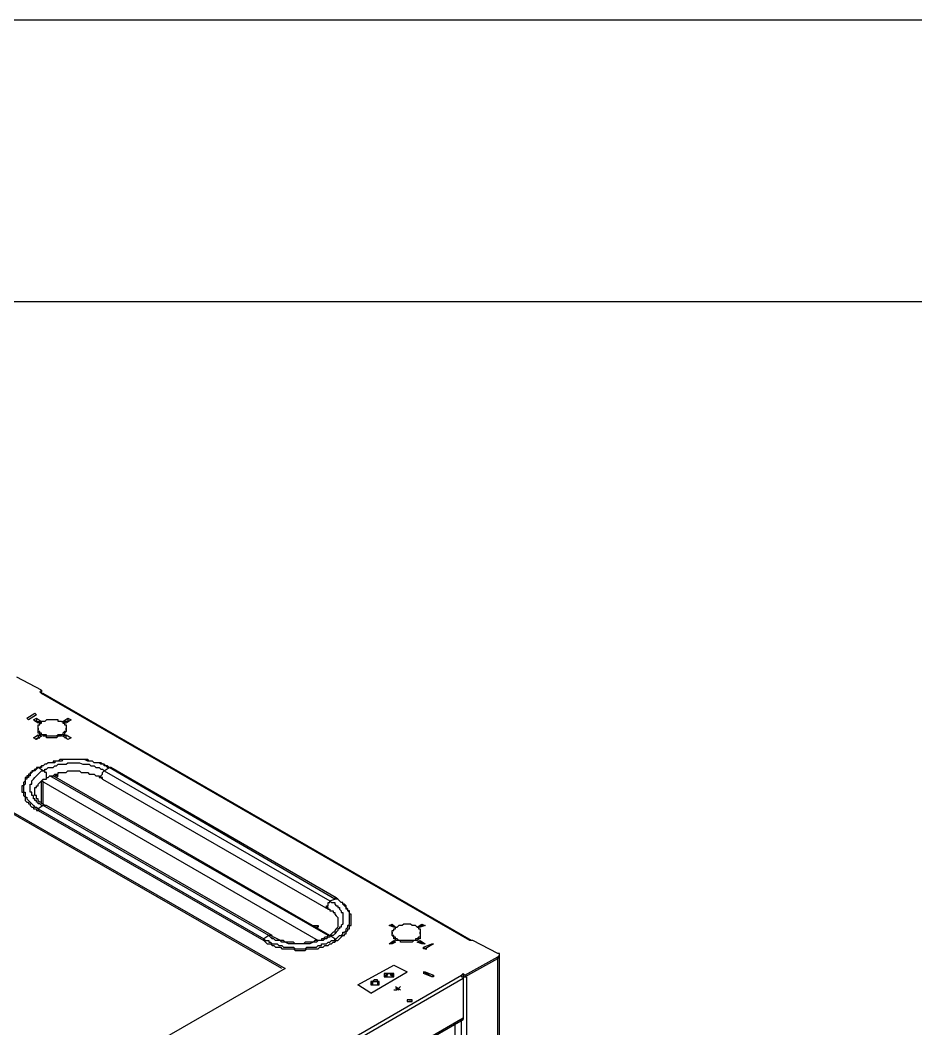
# Model space of a CAD drawing. Header units: millimetres. Extents: x 929 to 1725, y 58 to 532.
# Drawn here: x 1048.6 to 1112.2, y 217.9 to 289.6 of the extents above; entities that cross this region are included whole.
import ezdxf

# ---------------------------------------------------------------- set-up
doc = ezdxf.new("R2010")
doc.units = ezdxf.units.MM
doc.header["$MEASUREMENT"] = 0
doc.layers.add('TT-TABL-LIN1', color=4, linetype='CONTINUOUS')
doc.layers.add('TT-WIRE-EQPM', color=6, linetype='CONTINUOUS')

msp = doc.modelspace()

# ---------------------------------------------------------------- linework, layer by layer
at = {"layer": 'TT-TABL-LIN1'}
for points in [[(1724.72458, 289.62535), (928.72458, 289.62535)], [(1724.72458, 269.61123), (928.72458, 269.61123)]]:
    msp.add_lwpolyline(points, dxfattribs=at)
at = {"layer": 'TT-WIRE-EQPM', "linetype": 'Continuous'}
for points in [[(1050.09673, 241.98941), (1048.34111, 242.92575)], [(1049.97969, 241.87237), (1050.09673, 241.98941)], [(1050.09673, 241.75533), (1050.09673, 241.75533), (1049.97969, 241.87237)], [(1050.09673, 241.98941), (1050.09673, 241.75533)], [(1050.09673, 241.75533), (1050.21377, 241.75533)], [(1050.09673, 241.75533), (1050.21377, 241.75533)], [(1080.52755, 224.19909), (1050.09673, 241.75533)], [(1050.09673, 241.75533), (1050.21377, 241.75533)], [(1080.64459, 224.19909), (1050.21377, 241.75533)], [(1049.04336, 239.99971), (1049.62856, 240.35083)], [(1049.7456, 240.23379), (1049.1604, 239.88266)], [(1049.7456, 240.23379), (1049.1604, 239.88266)], [(1049.62856, 240.35083), (1049.7456, 240.23379)], [(1049.1604, 239.88266), (1049.04336, 239.99971)], [(1049.1604, 239.88266), (1049.04336, 239.99971)], [(1049.51152, 239.88266), (1049.7456, 239.99971)], [(1049.86265, 239.64858), (1049.51152, 239.88266)], [(1049.7456, 239.76562), (1049.62856, 239.76562)], [(1049.7456, 239.99971), (1050.09673, 239.76562)], [(1049.7456, 239.99971), (1049.7456, 239.76562), (1049.97969, 239.76562)], [(1051.61827, 238.82929), (1051.50123, 238.82929), (1051.50123, 238.82929), (1051.38419, 238.82929), (1051.26715, 238.82929), (1051.26715, 238.82929), (1051.1501, 238.71225), (1050.44785, 238.71225), (1050.44785, 238.82929), (1050.44785, 238.82929), (1050.33081, 238.82929), (1050.21377, 238.82929), (1050.21377, 238.82929), (1050.09673, 238.82929), (1050.09673, 238.94633), (1050.09673, 238.94633), (1049.97969, 238.94633), (1049.97969, 239.06337), (1049.97969, 239.06337), (1049.86265, 239.06337), (1049.86265, 239.18041), (1049.86265, 239.18041), (1049.86265, 239.29746), (1049.86265, 239.29746), (1049.86265, 239.4145), (1049.86265, 239.4145), (1049.86265, 239.4145), (1049.86265, 239.53154), (1049.86265, 239.53154), (1049.97969, 239.53154), (1049.97969, 239.64858), (1049.97969, 239.64858), (1049.97969, 239.64858), (1050.09673, 239.64858), (1050.09673, 239.76562), (1050.09673, 239.76562)], [(1050.09673, 239.76562), (1049.86265, 239.64858)], [(1051.50123, 239.76562), (1051.38419, 239.76562), (1051.26715, 239.76562), (1051.26715, 239.88266), (1051.1501, 239.88266), (1050.5649, 239.88266), (1050.44785, 239.88266), (1050.33081, 239.76562), (1050.21377, 239.76562), (1050.09673, 239.76562)], [(1051.50123, 239.76562), (1051.61827, 239.76562), (1051.61827, 239.64858), (1051.73531, 239.64858), (1051.73531, 239.53154), (1051.85235, 239.53154), (1051.85235, 239.4145), (1051.85235, 239.4145), (1051.85235, 239.29746), (1051.85235, 239.18041), (1051.85235, 239.18041), (1051.85235, 239.06337), (1051.73531, 239.06337), (1051.73531, 239.06337), (1051.61827, 238.94633), (1051.61827, 238.94633), (1051.61827, 238.82929)], [(1051.61827, 239.76562), (1051.9694, 239.99971)], [(1051.85235, 239.64858), (1051.61827, 239.76562)], [(1051.9694, 239.76562), (1051.73531, 239.76562)], [(1052.20348, 239.88266), (1051.85235, 239.64858)], [(1051.9694, 239.99971), (1052.20348, 239.88266)], [(1051.9694, 239.99971), (1051.9694, 239.76562), (1051.9694, 239.76562)], [(1049.51152, 238.59521), (1049.86265, 238.82929)], [(1049.86265, 239.29746), (1049.86265, 239.18041)], [(1051.61827, 238.82929), (1051.50123, 238.82929), (1051.50123, 238.71225), (1051.38419, 238.71225), (1051.26715, 238.71225), (1051.26715, 238.71225), (1051.1501, 238.59521), (1050.44785, 238.59521), (1050.44785, 238.71225), (1050.44785, 238.71225), (1050.33081, 238.71225), (1050.21377, 238.71225), (1050.21377, 238.82929), (1050.09673, 238.82929), (1050.09673, 238.82929), (1050.09673, 238.82929), (1049.97969, 238.82929), (1049.97969, 238.94633), (1049.86265, 238.94633), (1049.86265, 239.06337), (1049.86265, 239.06337), (1049.86265, 239.18041), (1049.86265, 239.18041)], [(1049.86265, 238.82929), (1050.09673, 238.71225)], [(1049.86265, 238.82929), (1049.86265, 238.59521), (1049.97969, 238.59521)], [(1051.85235, 239.18041), (1051.85235, 239.18041), (1051.85235, 239.06337), (1051.85235, 239.06337), (1051.73531, 238.94633), (1051.73531, 238.94633), (1051.73531, 238.82929), (1051.61827, 238.82929), (1051.61827, 238.82929), (1051.61827, 238.82929)], [(1051.61827, 238.71225), (1051.85235, 238.82929)], [(1051.85235, 239.18041), (1051.85235, 239.29746)], [(1051.85235, 238.59521), (1051.85235, 238.82929)], [(1051.85235, 238.82929), (1052.20348, 238.59521)], [(1049.7456, 238.47816), (1049.51152, 238.59521)], [(1049.86265, 238.59521), (1049.62856, 238.47816)], [(1050.09673, 238.71225), (1049.7456, 238.47816)], [(1051.9694, 238.47816), (1051.61827, 238.71225)], [(1051.85235, 238.59521), (1051.73531, 238.59521)], [(1051.9694, 238.47816), (1051.85235, 238.59521)], [(1052.20348, 238.59521), (1051.9694, 238.47816)], [(1054.89544, 236.48846), (1054.77839, 236.48846), (1054.77839, 236.48846), (1054.66135, 236.6055), (1054.54431, 236.6055), (1054.54431, 236.72254), (1054.31023, 236.72254), (1054.19319, 236.83958), (1054.19319, 236.83958), (1054.07614, 236.83958), (1053.9591, 236.83958), (1053.84206, 236.83958), (1053.72502, 236.95662), (1053.60798, 236.95662), (1053.37389, 236.95662), (1053.13981, 237.07367), (1052.90573, 237.07367), (1052.78869, 237.07367), (1051.9694, 237.07367), (1051.85235, 237.07367), (1051.61827, 237.07367), (1051.50123, 236.95662), (1051.26715, 236.95662), (1051.03306, 236.95662), (1051.03306, 236.83958), (1050.79898, 236.83958), (1050.68194, 236.83958), (1050.68194, 236.83958), (1050.5649, 236.83958), (1050.44785, 236.72254), (1050.33081, 236.72254), (1050.21377, 236.6055), (1050.09673, 236.6055), (1050.09673, 236.48846), (1049.97969, 236.48846), (1049.86265, 236.48846)], [(1054.89544, 236.48846), (1054.89544, 236.48846), (1055.01248, 236.48846), (1054.89544, 236.48846), (1054.77839, 236.6055), (1054.66135, 236.6055), (1054.54431, 236.72254), (1054.42727, 236.72254), (1054.31023, 236.83958), (1054.19319, 236.83958), (1054.19319, 236.83958), (1054.07614, 236.83958), (1053.84206, 236.83958), (1053.72502, 236.95662), (1053.49094, 236.95662), (1053.37389, 237.07367), (1053.02277, 237.07367), (1052.90573, 237.07367), (1051.85235, 237.07367), (1051.61827, 237.07367), (1051.38419, 237.07367), (1051.26715, 236.95662), (1051.1501, 236.95662), (1051.03306, 236.95662), (1050.91602, 236.95662), (1050.91602, 236.83958), (1050.79898, 236.83958), (1050.68194, 236.83958), (1050.5649, 236.83958), (1050.5649, 236.83958), (1050.44785, 236.72254), (1050.33081, 236.72254), (1050.33081, 236.72254), (1050.21377, 236.6055), (1050.09673, 236.6055), (1050.09673, 236.6055), (1049.97969, 236.48846), (1049.86265, 236.48846), (1049.86265, 236.48846)], [(1050.21377, 236.25437), (1050.33081, 236.25437), (1050.33081, 236.37142), (1050.44785, 236.37142), (1050.5649, 236.48846), (1050.5649, 236.48846), (1050.68194, 236.48846), (1050.79898, 236.48846), (1050.91602, 236.48846), (1051.03306, 236.6055), (1051.03306, 236.6055), (1051.1501, 236.6055), (1051.26715, 236.72254), (1051.38419, 236.72254), (1051.50123, 236.72254), (1051.85235, 236.72254), (1051.9694, 236.83958), (1052.78869, 236.83958), (1053.02277, 236.72254), (1053.37389, 236.72254), (1053.37389, 236.72254), (1053.49094, 236.72254), (1053.60798, 236.6055), (1053.72502, 236.6055), (1053.84206, 236.6055), (1053.9591, 236.48846), (1053.9591, 236.48846), (1054.07614, 236.48846), (1054.19319, 236.48846), (1054.19319, 236.48846), (1054.31023, 236.37142), (1054.42727, 236.37142), (1054.54431, 236.25437), (1054.54431, 236.25437), (1054.89544, 236.48846)], [(1049.86265, 236.48846), (1049.86265, 236.48846), (1049.86265, 236.48846), (1049.7456, 236.37142), (1049.62856, 236.37142), (1049.51152, 236.25437), (1049.51152, 236.25437), (1049.39448, 236.25437), (1049.39448, 236.13733), (1049.27744, 236.13733), (1049.27744, 236.02029), (1049.1604, 236.02029), (1049.1604, 235.90325), (1049.04336, 235.90325), (1049.04336, 235.78621), (1048.92631, 235.78621), (1048.92631, 235.66917), (1048.92631, 235.66917), (1048.92631, 235.55212), (1048.80927, 235.43508), (1048.80927, 235.43508), (1048.80927, 235.31804), (1048.80927, 235.201), (1048.69223, 235.201), (1048.69223, 234.73283), (1048.80927, 234.73283), (1048.80927, 234.49875), (1048.80927, 234.49875), (1048.80927, 234.49875), (1048.92631, 234.38171), (1048.92631, 234.38171), (1048.92631, 234.26467), (1048.92631, 234.26467), (1048.92631, 234.14763), (1048.92631, 234.14763), (1049.04336, 234.03058), (1049.1604, 234.03058), (1049.1604, 233.91354), (1049.27744, 233.91354), (1049.27744, 233.7965), (1049.39448, 233.67946), (1049.51152, 233.67946), (1049.51152, 233.56242), (1049.62856, 233.56242), (1049.7456, 233.56242), (1049.7456, 233.44538), (1049.86265, 233.44538)], [(1049.86265, 236.48846), (1049.7456, 236.48846), (1049.7456, 236.37142), (1049.62856, 236.25437), (1049.51152, 236.25437), (1049.51152, 236.25437), (1049.39448, 236.13733), (1049.39448, 236.13733), (1049.27744, 236.02029), (1049.27744, 235.90325), (1049.1604, 235.90325), (1049.1604, 235.78621), (1049.04336, 235.78621), (1049.04336, 235.66917), (1048.92631, 235.66917), (1048.92631, 235.55212), (1048.92631, 235.43508), (1048.92631, 235.31804), (1048.92631, 235.31804), (1048.80927, 235.201), (1048.80927, 234.73283), (1048.92631, 234.73283), (1048.92631, 234.61579), (1048.92631, 234.49875), (1048.92631, 234.49875), (1048.92631, 234.38171), (1049.04336, 234.38171), (1049.04336, 234.26467), (1049.1604, 234.14763), (1049.1604, 234.14763), (1049.27744, 234.03058), (1049.27744, 234.03058), (1049.39448, 233.91354), (1049.39448, 233.91354), (1049.51152, 233.7965), (1049.51152, 233.7965), (1049.62856, 233.67946), (1049.7456, 233.67946), (1049.86265, 233.56242), (1049.86265, 233.56242)], [(1050.21377, 233.7965), (1050.09673, 233.7965), (1050.09673, 233.7965), (1049.97969, 233.91354), (1049.97969, 233.91354), (1049.86265, 233.91354), (1049.86265, 234.03058), (1049.7456, 234.03058), (1049.7456, 234.14763), (1049.62856, 234.14763), (1049.62856, 234.26467), (1049.51152, 234.26467), (1049.51152, 234.38171), (1049.51152, 234.49875), (1049.51152, 234.49875), (1049.39448, 234.49875), (1049.39448, 234.61579), (1049.39448, 234.73283), (1049.27744, 234.73283), (1049.27744, 235.31804), (1049.39448, 235.31804), (1049.39448, 235.43508), (1049.39448, 235.43508), (1049.39448, 235.55212), (1049.51152, 235.66917), (1049.51152, 235.66917), (1049.51152, 235.66917), (1049.62856, 235.78621), (1049.62856, 235.78621), (1049.7456, 235.90325), (1049.7456, 235.90325), (1049.86265, 236.02029), (1049.86265, 236.02029), (1049.97969, 236.13733), (1049.97969, 236.13733), (1050.09673, 236.25437), (1050.09673, 236.25437), (1050.21377, 236.25437), (1049.86265, 236.48846)], [(1050.44785, 235.66917), (1050.44785, 235.78621), (1050.44785, 235.78621), (1050.44785, 235.90325), (1050.44785, 236.02029), (1050.44785, 236.13733), (1050.33081, 236.13733), (1050.33081, 236.25437), (1050.21377, 236.25437), (1050.21377, 236.25437)], [(1050.44785, 235.66917), (1050.44785, 235.78621), (1050.5649, 235.78621), (1050.68194, 235.90325), (1050.79898, 235.90325), (1050.79898, 235.90325), (1050.91602, 235.90325), (1051.03306, 236.02029), (1051.1501, 236.02029), (1051.26715, 236.02029), (1051.26715, 236.13733), (1051.38419, 236.13733), (1051.61827, 236.13733), (1051.85235, 236.13733), (1051.9694, 236.25437), (1052.78869, 236.25437), (1052.90573, 236.13733), (1053.25685, 236.13733), (1053.37389, 236.13733), (1053.49094, 236.02029), (1053.60798, 236.02029), (1053.84206, 236.02029), (1053.9591, 235.90325), (1054.07614, 235.90325), (1054.19319, 235.90325), (1054.19319, 235.78621), (1054.31023, 235.78621), (1054.31023, 235.78621), (1054.42727, 235.66917)], [(1051.03306, 236.02029), (1051.1501, 236.02029), (1051.26715, 235.90325), (1051.26715, 235.90325), (1051.26715, 235.90325), (1051.1501, 235.78621)], [(1054.42727, 235.66917), (1054.42727, 235.78621), (1054.31023, 235.78621), (1054.31023, 235.90325), (1054.42727, 236.02029), (1054.42727, 236.13733), (1054.42727, 236.13733), (1054.54431, 236.25437), (1054.54431, 236.25437), (1054.54431, 236.25437)], [(1054.54431, 236.25437), (1070.57901, 227.00809), (1070.93014, 227.12513), (1054.89544, 236.48846)], [(1070.93014, 227.12513), (1070.93014, 227.24217), (1071.04718, 227.24217), (1055.01248, 236.48846)], [(1050.44785, 233.7965), (1050.33081, 233.7965), (1050.21377, 233.91354), (1050.09673, 233.91354), (1050.09673, 233.91354), (1050.09673, 234.03058), (1049.97969, 234.03058), (1049.86265, 234.14763), (1049.86265, 234.14763), (1049.86265, 234.14763), (1049.86265, 234.26467), (1049.7456, 234.26467), (1049.7456, 234.38171), (1049.7456, 234.38171), (1049.7456, 234.49875), (1049.62856, 234.49875), (1049.62856, 234.61579), (1049.62856, 234.61579), (1049.62856, 234.84988), (1049.62856, 234.84988), (1049.62856, 235.08396), (1049.7456, 235.08396), (1049.7456, 235.08396), (1049.7456, 235.201), (1049.86265, 235.201), (1049.86265, 235.31804), (1049.86265, 235.31804), (1049.97969, 235.43508), (1049.97969, 235.43508), (1050.09673, 235.55212), (1050.09673, 235.55212), (1050.21377, 235.66917), (1050.33081, 235.66917), (1050.44785, 235.66917)], [(1050.09673, 235.55212), (1069.75972, 224.19909)], [(1050.09673, 235.55212), (1069.75972, 224.19909)], [(1050.09673, 233.91354), (1050.09673, 235.55212)], [(1050.21377, 233.91354), (1050.21377, 235.55212)], [(1070.46197, 224.55021), (1050.68194, 235.90325)], [(1070.57901, 224.55021), (1050.91602, 235.90325)], [(1051.26715, 235.90325), (1051.03306, 235.90325)], [(1054.42727, 235.66917), (1070.46197, 226.42288)], [(1046.58548, 234.14763), (1067.41889, 222.20938)], [(1067.1848, 222.20938), (1046.58548, 234.03058)], [(1066.24847, 224.55021), (1050.21377, 233.7965), (1049.86265, 233.56242)], [(1050.44785, 233.7965), (1050.21377, 233.7965)], [(1066.48256, 224.55021), (1050.44785, 233.7965)], [(1049.86265, 233.56242), (1065.89735, 224.31613)], [(1049.86265, 233.56242), (1049.86265, 233.56242), (1049.86265, 233.56242), (1049.86265, 233.44538), (1049.86265, 233.44538), (1065.89735, 224.19909)], [(1070.46197, 226.42288), (1070.46197, 226.53992), (1070.34493, 226.53992), (1070.34493, 226.65696), (1070.46197, 226.65696), (1070.46197, 226.89105), (1070.46197, 226.89105), (1070.57901, 226.89105), (1070.57901, 226.89105), (1070.57901, 226.89105), (1070.57901, 227.00809), (1070.57901, 227.00809)], [(1070.57901, 227.00809), (1070.69605, 226.89105), (1070.81309, 226.89105), (1070.93014, 226.89105), (1070.93014, 226.774), (1071.04718, 226.65696), (1071.16422, 226.65696), (1071.16422, 226.53992), (1071.16422, 226.53992), (1071.28126, 226.53992), (1071.28126, 226.42288), (1071.28126, 226.42288), (1071.3983, 226.30584), (1071.3983, 226.30584), (1071.3983, 226.30584), (1071.3983, 226.1888), (1071.51534, 226.1888), (1071.51534, 226.07175), (1071.51534, 225.95471), (1071.51534, 225.48655), (1071.51534, 225.3695), (1071.51534, 225.3695), (1071.3983, 225.25246), (1071.3983, 225.25246), (1071.3983, 225.13542), (1071.3983, 225.13542), (1071.28126, 225.13542), (1071.28126, 225.01838), (1071.16422, 225.01838), (1071.16422, 224.90134), (1071.16422, 224.90134), (1071.04718, 224.7843), (1071.04718, 224.7843), (1070.93014, 224.66725), (1070.93014, 224.66725), (1070.81309, 224.55021), (1070.81309, 224.55021), (1070.69605, 224.55021), (1070.57901, 224.55021)], [(1070.93014, 224.31613), (1071.04718, 224.31613), (1071.16422, 224.43317), (1071.16422, 224.43317), (1071.28126, 224.55021), (1071.3983, 224.55021), (1071.3983, 224.55021), (1071.51534, 224.66725), (1071.51534, 224.7843), (1071.63239, 224.7843), (1071.63239, 224.7843), (1071.74943, 224.90134), (1071.74943, 225.01838), (1071.74943, 225.01838), (1071.86647, 225.13542), (1071.86647, 225.13542), (1071.86647, 225.25246), (1071.86647, 225.25246), (1071.98351, 225.3695), (1071.98351, 225.3695), (1071.98351, 225.3695), (1071.98351, 225.95471), (1071.98351, 226.07175), (1071.98351, 226.1888), (1071.86647, 226.30584), (1071.86647, 226.30584), (1071.86647, 226.30584), (1071.86647, 226.42288), (1071.74943, 226.42288), (1071.74943, 226.53992), (1071.74943, 226.53992), (1071.74943, 226.53992), (1071.63239, 226.65696), (1071.63239, 226.65696), (1071.51534, 226.774), (1071.51534, 226.774), (1071.51534, 226.89105), (1071.3983, 226.89105), (1071.3983, 226.89105), (1071.28126, 227.00809), (1071.16422, 227.12513), (1071.04718, 227.12513), (1070.93014, 227.12513)], [(1071.04718, 224.19909), (1071.16422, 224.19909), (1071.16422, 224.19909), (1071.28126, 224.31613), (1071.3983, 224.43317), (1071.3983, 224.43317), (1071.51534, 224.55021), (1071.51534, 224.55021), (1071.63239, 224.55021), (1071.63239, 224.66725), (1071.74943, 224.66725), (1071.74943, 224.7843), (1071.74943, 224.7843), (1071.86647, 224.90134), (1071.86647, 225.01838), (1071.98351, 225.01838), (1071.98351, 225.13542), (1071.98351, 225.25246), (1072.10055, 225.25246), (1072.10055, 225.3695), (1072.10055, 225.3695), (1072.10055, 225.60359), (1072.10055, 225.95471), (1072.10055, 225.95471), (1072.10055, 226.07175), (1071.98351, 226.07175), (1071.98351, 226.1888), (1071.98351, 226.30584), (1071.98351, 226.30584), (1071.86647, 226.30584), (1071.86647, 226.42288), (1071.86647, 226.42288), (1071.74943, 226.53992), (1071.74943, 226.53992), (1071.74943, 226.65696), (1071.63239, 226.774), (1071.51534, 226.774), (1071.51534, 226.89105), (1071.3983, 226.89105), (1071.28126, 227.00809), (1071.16422, 227.12513), (1071.16422, 227.12513), (1071.04718, 227.24217)], [(1070.46197, 226.42288), (1070.57901, 226.42288)], [(1070.46197, 226.42288), (1070.57901, 226.42288), (1070.57901, 226.30584), (1070.57901, 226.30584), (1070.69605, 226.30584), (1070.81309, 226.30584), (1070.81309, 226.1888), (1070.93014, 226.1888), (1070.93014, 226.07175), (1070.93014, 226.07175), (1071.04718, 225.95471), (1071.04718, 225.95471), (1071.04718, 225.95471), (1071.16422, 225.83767), (1071.16422, 225.83767), (1071.16422, 225.72063), (1071.16422, 225.60359), (1071.16422, 225.60359), (1071.16422, 225.3695), (1071.16422, 225.25246), (1071.16422, 225.13542), (1071.16422, 225.13542), (1071.16422, 225.13542), (1071.04718, 225.01838), (1071.04718, 225.01838), (1071.04718, 225.01838), (1070.93014, 224.90134), (1070.93014, 224.90134), (1070.93014, 224.7843), (1070.81309, 224.7843), (1070.81309, 224.7843), (1070.69605, 224.66725), (1070.69605, 224.66725), (1070.57901, 224.55021), (1070.57901, 224.55021), (1070.46197, 224.55021)], [(1069.4086, 225.25246), (1069.52564, 225.25246), (1069.52564, 225.25246), (1069.75972, 225.25246), (1069.75972, 225.25246), (1069.75972, 225.25246), (1069.75972, 225.13542), (1069.75972, 225.13542), (1069.75972, 225.13542)], [(1074.79251, 225.25246), (1075.02659, 225.3695)], [(1075.14363, 225.13542), (1074.79251, 225.25246)], [(1075.02659, 225.25246), (1074.90955, 225.25246)], [(1075.02659, 225.3695), (1075.26068, 225.13542)], [(1075.02659, 225.3695), (1075.02659, 225.25246), (1075.14363, 225.13542)], [(1076.78222, 225.13542), (1076.66518, 225.25246), (1076.54813, 225.25246), (1076.43109, 225.25246), (1076.31405, 225.3695), (1075.84588, 225.3695), (1075.72884, 225.25246), (1075.6118, 225.25246), (1075.49476, 225.25246), (1075.37772, 225.13542)], [(1076.78222, 225.13542), (1077.13334, 225.3695)], [(1077.13334, 225.25246), (1077.0163, 225.13542)], [(1077.36743, 225.25246), (1077.0163, 225.13542)], [(1077.13334, 225.3695), (1077.36743, 225.25246)], [(1077.13334, 225.3695), (1077.13334, 225.25246), (1077.25038, 225.25246)], [(1070.57901, 224.55021), (1070.57901, 224.43317), (1070.46197, 224.43317), (1070.34493, 224.31613), (1070.22789, 224.31613), (1070.11085, 224.19909), (1069.9938, 224.19909), (1069.75972, 224.19909), (1069.64268, 224.08205), (1069.52564, 224.08205), (1069.4086, 224.08205), (1069.17451, 223.96501), (1069.05747, 223.96501), (1068.82339, 223.96501), (1068.0041, 223.96501), (1067.77001, 223.96501), (1067.65297, 223.96501), (1067.41889, 224.08205), (1067.30185, 224.08205), (1067.1848, 224.08205), (1067.06776, 224.19909), (1067.06776, 224.19909), (1066.95072, 224.19909), (1066.83368, 224.19909), (1066.71664, 224.19909), (1066.5996, 224.31613), (1066.5996, 224.31613), (1066.48256, 224.31613), (1066.36551, 224.43317), (1066.36551, 224.43317), (1066.24847, 224.55021), (1065.89735, 224.31613), (1066.01439, 224.19909), (1066.13143, 224.19909), (1066.24847, 224.19909), (1066.24847, 224.08205), (1066.36551, 224.08205), (1066.48256, 223.96501), (1066.5996, 223.96501), (1066.71664, 223.96501), (1066.83368, 223.96501), (1066.95072, 223.84796), (1067.06776, 223.84796), (1067.1848, 223.84796), (1067.1848, 223.84796), (1067.30185, 223.73092), (1067.53593, 223.73092), (1067.65297, 223.73092), (1068.0041, 223.73092), (1068.12114, 223.61388), (1068.82339, 223.61388), (1068.94043, 223.73092), (1069.29155, 223.73092), (1069.4086, 223.73092), (1069.64268, 223.73092), (1069.75972, 223.84796), (1069.75972, 223.84796), (1069.87676, 223.84796), (1069.9938, 223.84796), (1069.9938, 223.96501), (1070.11085, 223.96501), (1070.22789, 223.96501), (1070.34493, 223.96501), (1070.46197, 224.08205), (1070.57901, 224.08205), (1070.69605, 224.19909), (1070.93014, 224.19909), (1070.93014, 224.31613), (1070.57901, 224.55021)], [(1066.48256, 224.55021), (1066.24847, 224.55021)], [(1070.46197, 224.55021), (1070.34493, 224.43317), (1070.22789, 224.43317), (1070.11085, 224.31613), (1069.9938, 224.31613), (1069.9938, 224.19909), (1069.87676, 224.19909), (1069.75972, 224.19909), (1069.75972, 224.19909), (1069.64268, 224.19909), (1069.52564, 224.19909), (1069.4086, 224.08205), (1069.29155, 224.08205), (1069.17451, 224.08205), (1068.82339, 224.08205), (1068.70635, 223.96501), (1068.12114, 223.96501), (1068.0041, 224.08205), (1067.65297, 224.08205), (1067.53593, 224.08205), (1067.41889, 224.08205), (1067.30185, 224.19909), (1067.1848, 224.19909), (1067.06776, 224.19909), (1066.83368, 224.31613), (1066.83368, 224.31613), (1066.5996, 224.43317), (1066.48256, 224.43317), (1066.48256, 224.55021)], [(1069.75972, 225.13542), (1069.64268, 225.13542)], [(1070.57901, 224.55021), (1070.46197, 224.55021)], [(1076.78222, 224.31613), (1076.78222, 224.31613), (1076.66518, 224.31613), (1076.66518, 224.19909), (1076.54813, 224.19909), (1076.43109, 224.19909), (1076.43109, 224.19909), (1076.31405, 224.19909), (1075.84588, 224.19909), (1075.84588, 224.19909), (1075.6118, 224.19909), (1075.6118, 224.19909), (1075.49476, 224.19909), (1075.37772, 224.31613), (1075.37772, 224.31613), (1075.26068, 224.31613), (1075.26068, 224.43317), (1075.26068, 224.43317), (1075.14363, 224.43317), (1075.14363, 224.55021), (1075.14363, 224.55021), (1075.02659, 224.55021), (1075.02659, 224.66725), (1075.02659, 224.7843), (1075.02659, 224.90134), (1075.14363, 224.90134), (1075.14363, 225.01838), (1075.14363, 225.01838), (1075.26068, 225.01838), (1075.26068, 225.13542), (1075.26068, 225.13542), (1075.26068, 225.13542), (1075.37772, 225.13542)], [(1075.02659, 224.7843), (1075.02659, 224.66725)], [(1076.78222, 224.19909), (1076.78222, 224.19909), (1076.66518, 224.19909), (1076.66518, 224.19909), (1076.54813, 224.19909), (1076.43109, 224.08205), (1076.43109, 224.08205), (1076.31405, 224.08205), (1075.84588, 224.08205), (1075.84588, 224.08205), (1075.6118, 224.08205), (1075.6118, 224.19909), (1075.49476, 224.19909), (1075.37772, 224.19909), (1075.37772, 224.19909), (1075.26068, 224.19909), (1075.26068, 224.31613), (1075.26068, 224.31613), (1075.14363, 224.31613), (1075.14363, 224.43317), (1075.14363, 224.43317), (1075.02659, 224.55021), (1075.02659, 224.55021), (1075.02659, 224.66725)], [(1075.26068, 225.13542), (1075.14363, 225.13542)], [(1076.78222, 225.13542), (1076.78222, 225.13542), (1076.89926, 225.13542), (1076.89926, 225.13542), (1076.89926, 225.01838), (1077.0163, 225.01838), (1077.0163, 225.01838), (1077.0163, 224.90134), (1077.0163, 224.90134), (1077.0163, 224.7843), (1077.0163, 224.66725), (1077.0163, 224.55021), (1077.0163, 224.55021), (1077.0163, 224.55021), (1077.0163, 224.55021), (1077.0163, 224.43317), (1076.89926, 224.43317), (1076.78222, 224.31613), (1076.78222, 224.31613)], [(1077.0163, 225.13542), (1076.78222, 225.13542)], [(1077.0163, 224.66725), (1077.0163, 224.55021), (1077.0163, 224.43317), (1077.0163, 224.43317), (1077.0163, 224.31613), (1076.89926, 224.31613), (1076.89926, 224.31613), (1076.78222, 224.19909), (1076.78222, 224.19909)], [(1077.0163, 224.66725), (1077.0163, 224.7843)], [(1065.89735, 224.31613), (1065.89735, 224.19909), (1065.89735, 224.19909), (1065.89735, 224.19909), (1065.89735, 224.19909), (1066.01439, 224.08205), (1066.13143, 223.96501), (1066.24847, 223.96501), (1066.36551, 223.96501), (1066.48256, 223.84796), (1066.48256, 223.84796), (1066.5996, 223.84796), (1066.71664, 223.73092), (1066.83368, 223.73092), (1066.95072, 223.73092), (1067.06776, 223.73092), (1067.1848, 223.61388), (1067.30185, 223.61388), (1067.53593, 223.61388), (1067.65297, 223.61388), (1068.0041, 223.61388), (1068.12114, 223.49684), (1068.82339, 223.49684), (1068.94043, 223.61388), (1069.17451, 223.61388), (1069.4086, 223.61388), (1069.52564, 223.61388), (1069.64268, 223.61388), (1069.75972, 223.61388), (1069.87676, 223.73092), (1069.9938, 223.73092), (1070.11085, 223.73092), (1070.22789, 223.84796), (1070.34493, 223.84796), (1070.46197, 223.84796), (1070.57901, 223.96501), (1070.57901, 223.96501), (1070.69605, 223.96501), (1070.81309, 224.08205), (1070.93014, 224.08205), (1071.04718, 224.19909), (1071.04718, 224.19909), (1071.04718, 224.19909), (1070.93014, 224.19909), (1070.93014, 224.31613)], [(1074.79251, 223.96501), (1075.14363, 224.19909)], [(1075.02659, 223.96501), (1074.79251, 223.96501)], [(1075.14363, 224.08205), (1074.90955, 223.96501)], [(1075.26068, 224.08205), (1075.02659, 223.96501)], [(1075.14363, 224.19909), (1075.26068, 224.08205)], [(1075.14363, 224.19909), (1075.14363, 224.08205), (1075.14363, 224.08205)], [(1076.78222, 224.08205), (1077.0163, 224.19909)], [(1077.13334, 223.96501), (1076.78222, 224.08205)], [(1077.0163, 224.08205), (1077.0163, 224.19909)], [(1077.0163, 224.19909), (1077.36743, 223.96501)], [(1077.25038, 223.96501), (1077.0163, 224.08205)], [(1077.36743, 223.96501), (1077.13334, 223.96501)], [(1077.25038, 223.73092), (1077.83559, 223.96501)], [(1077.25038, 223.61388), (1077.25038, 223.73092)], [(1077.25038, 223.73092), (1077.25038, 223.61388)], [(1077.36743, 223.61388), (1077.25038, 223.73092)], [(1077.95263, 223.96501), (1077.36743, 223.61388)], [(1077.95263, 223.96501), (1077.36743, 223.61388)], [(1077.83559, 223.96501), (1077.95263, 223.96501)], [(1080.64459, 224.19909), (1080.64459, 224.19909), (1080.64459, 224.19909), (1080.52755, 224.19909)], [(1080.64459, 224.19909), (1080.52755, 224.19909)], [(1080.76163, 224.19909), (1080.64459, 224.19909)], [(1082.51726, 223.26276), (1080.76163, 224.19909)], [(1077.36743, 223.61388), (1077.25038, 223.61388)], [(1077.36743, 223.61388), (1077.48447, 223.61388)], [(1080.17642, 221.74121), (1082.51726, 223.02867)], [(1082.51726, 223.02867), (1082.6343, 223.14571), (1082.6343, 223.14571), (1082.6343, 223.26276), (1082.51726, 223.26276)], [(1082.51726, 222.91163), (1082.51726, 223.02867), (1082.6343, 223.02867), (1082.6343, 223.02867)], [(1082.51726, 223.02867), (1082.51726, 222.91163)], [(1082.51726, 93.58065), (1082.51726, 222.91163), (1082.51726, 223.02867), (1082.6343, 223.02867), (1082.6343, 223.02867), (1082.6343, 223.02867), (1082.51726, 223.02867)], [(1082.6343, 223.02867), (1082.6343, 223.14571)], [(1082.6343, 93.69769), (1082.6343, 223.02867)], [(1072.56872, 221.03896), (1075.14363, 222.44346), (1076.07997, 221.9753)], [(1080.17642, 221.74121), (1080.17642, 221.62417), (1082.51726, 222.91163)], [(1052.90573, 206.05764), (1079.94234, 221.74121)], [(1067.41889, 222.20938), (1053.37389, 214.13351)], [(1073.50505, 220.45376), (1076.07997, 221.9753)], [(1075.14363, 221.74121), (1075.14363, 221.85826), (1075.02659, 221.85826), (1075.02659, 221.85826), (1075.02659, 221.85826), (1075.02659, 221.85826), (1074.55843, 221.85826), (1074.55843, 221.85826), (1074.55843, 221.85826), (1074.44138, 221.85826), (1074.44138, 221.74121), (1074.44138, 221.74121), (1074.44138, 221.62417), (1074.55843, 221.62417), (1074.55843, 221.62417), (1074.55843, 221.62417), (1074.67547, 221.62417), (1075.02659, 221.62417), (1075.02659, 221.62417), (1075.02659, 221.62417), (1075.02659, 221.62417), (1075.14363, 221.62417), (1075.14363, 221.74121), (1075.14363, 221.74121)], [(1075.02659, 221.85826), (1075.02659, 221.85826), (1074.90955, 221.85826), (1074.67547, 221.85826), (1074.55843, 221.85826), (1074.55843, 221.85826), (1074.44138, 221.85826), (1074.44138, 221.74121), (1074.44138, 221.74121)], [(1075.02659, 221.74121), (1075.02659, 221.74121), (1075.02659, 221.85826), (1074.90955, 221.85826), (1074.90955, 221.85826), (1074.67547, 221.85826), (1074.67547, 221.85826), (1074.55843, 221.85826), (1074.55843, 221.74121), (1074.55843, 221.74121), (1074.55843, 221.74121), (1074.55843, 221.62417), (1074.55843, 221.62417), (1074.67547, 221.62417), (1074.67547, 221.62417), (1074.79251, 221.62417), (1074.90955, 221.62417), (1075.02659, 221.62417), (1075.02659, 221.62417), (1075.02659, 221.62417), (1075.02659, 221.74121)], [(1074.67547, 221.62417), (1074.67547, 221.62417), (1074.55843, 221.62417), (1074.55843, 221.74121), (1074.67547, 221.74121), (1074.67547, 221.74121), (1074.67547, 221.85826), (1074.90955, 221.85826), (1074.90955, 221.74121)], [(1074.67547, 221.62417), (1074.90955, 221.62417)], [(1074.90955, 221.74121), (1075.02659, 221.74121), (1075.02659, 221.74121), (1075.02659, 221.62417), (1075.02659, 221.62417)], [(1075.14363, 221.74121), (1075.14363, 221.74121), (1075.02659, 221.85826), (1075.02659, 221.85826)], [(1077.25038, 221.9753), (1077.25038, 221.85826)], [(1077.25038, 221.9753), (1077.36743, 221.9753)], [(1077.83559, 221.62417), (1077.25038, 221.9753)], [(1077.83559, 221.62417), (1077.25038, 221.85826)], [(1077.36743, 221.9753), (1077.95263, 221.74121), (1077.95263, 221.62417)], [(1077.95263, 221.74121), (1077.83559, 221.62417)], [(1077.95263, 221.62417), (1077.83559, 221.62417)], [(1079.94234, 221.74121), (1080.05938, 221.85826)], [(1079.94234, 221.74121), (1079.94234, 221.74121), (1079.94234, 221.62417), (1080.05938, 221.62417), (1080.05938, 221.62417), (1080.05938, 221.62417), (1080.05938, 221.62417), (1080.05938, 221.50713), (1080.05938, 218.69813), (1080.05938, 218.69813), (1080.05938, 218.69813), (1080.05938, 218.58109)], [(1080.05938, 221.85826), (1080.17642, 221.74121)], [(1080.05938, 221.85826), (1080.05938, 221.62417), (1080.17642, 221.62417)], [(1080.05938, 221.62417), (1080.17642, 221.62417), (1080.17642, 221.62417), (1080.29347, 221.62417)], [(1080.29347, 221.62417), (1080.29347, 92.29319)], [(1080.05938, 221.50713), (1053.02277, 205.82356), (1053.02277, 203.01456), (1080.05938, 218.69813)], [(1073.50505, 220.45376), (1072.56872, 221.03896)], [(1074.09026, 221.15601), (1074.09026, 221.27305), (1074.09026, 221.27305), (1074.09026, 221.27305), (1073.97322, 221.27305), (1073.97322, 221.39009), (1073.73914, 221.39009), (1073.62209, 221.27305), (1073.50505, 221.27305), (1073.50505, 221.27305), (1073.50505, 221.27305), (1073.50505, 221.27305), (1073.50505, 221.15601), (1073.50505, 221.15601), (1073.50505, 221.03896), (1073.50505, 221.03896), (1073.62209, 221.03896), (1073.73914, 221.03896), (1073.73914, 221.03896), (1073.97322, 221.03896), (1073.97322, 221.03896), (1074.09026, 221.03896), (1074.09026, 221.03896), (1074.09026, 221.15601), (1074.09026, 221.15601)], [(1074.09026, 221.27305), (1073.97322, 221.27305), (1073.62209, 221.27305), (1073.50505, 221.27305), (1073.50505, 221.27305), (1073.50505, 221.15601)], [(1074.09026, 221.15601), (1074.09026, 221.27305), (1073.97322, 221.27305), (1073.97322, 221.27305), (1073.85618, 221.27305), (1073.85618, 221.27305), (1073.85618, 221.27305), (1073.73914, 221.27305), (1073.62209, 221.27305), (1073.62209, 221.27305), (1073.62209, 221.15601), (1073.50505, 221.15601), (1073.50505, 221.15601), (1073.62209, 221.15601), (1073.62209, 221.03896), (1073.62209, 221.03896), (1073.62209, 221.03896), (1073.97322, 221.03896), (1073.97322, 221.03896), (1074.09026, 221.03896), (1074.09026, 221.15601), (1074.09026, 221.15601)], [(1073.62209, 221.03896), (1073.62209, 221.03896), (1073.62209, 221.03896), (1073.62209, 221.15601), (1073.62209, 221.15601), (1073.62209, 221.15601), (1073.62209, 221.27305), (1073.97322, 221.27305)], [(1073.73914, 221.03896), (1073.85618, 221.03896)], [(1073.97322, 221.27305), (1073.97322, 221.15601), (1073.97322, 221.15601), (1073.97322, 221.03896), (1073.97322, 221.03896)], [(1074.09026, 221.15601), (1074.09026, 221.27305), (1074.09026, 221.27305), (1074.09026, 221.27305), (1074.09026, 221.27305)], [(1075.26068, 220.92192), (1075.6118, 220.68784)], [(1075.49476, 220.80488), (1075.6118, 220.92192)], [(1075.14363, 220.68784), (1075.37772, 220.68784)], [(1075.26068, 220.80488), (1075.49476, 220.68784)], [(1076.43109, 219.86855), (1076.43109, 219.98559), (1076.43109, 219.98559), (1076.43109, 219.98559), (1076.19701, 219.98559), (1076.19701, 219.98559), (1076.07997, 219.98559), (1076.07997, 219.86855), (1076.07997, 219.86855), (1076.19701, 219.86855), (1076.19701, 219.86855), (1076.31405, 219.86855), (1076.31405, 219.86855), (1076.43109, 219.86855), (1076.43109, 219.86855)], [(1076.43109, 219.86855), (1076.31405, 219.86855), (1076.31405, 219.86855), (1076.19701, 219.86855), (1076.19701, 219.86855), (1076.19701, 219.86855)], [(1052.90573, 202.89752), (1080.05938, 218.58109)], [(1079.47417, 218.34701), (1079.47417, 95.45332)], [(1079.94234, 95.21923), (1079.94234, 218.58109)]]:
    msp.add_lwpolyline(points, dxfattribs=at)

doc.saveas('drawing.dxf')
